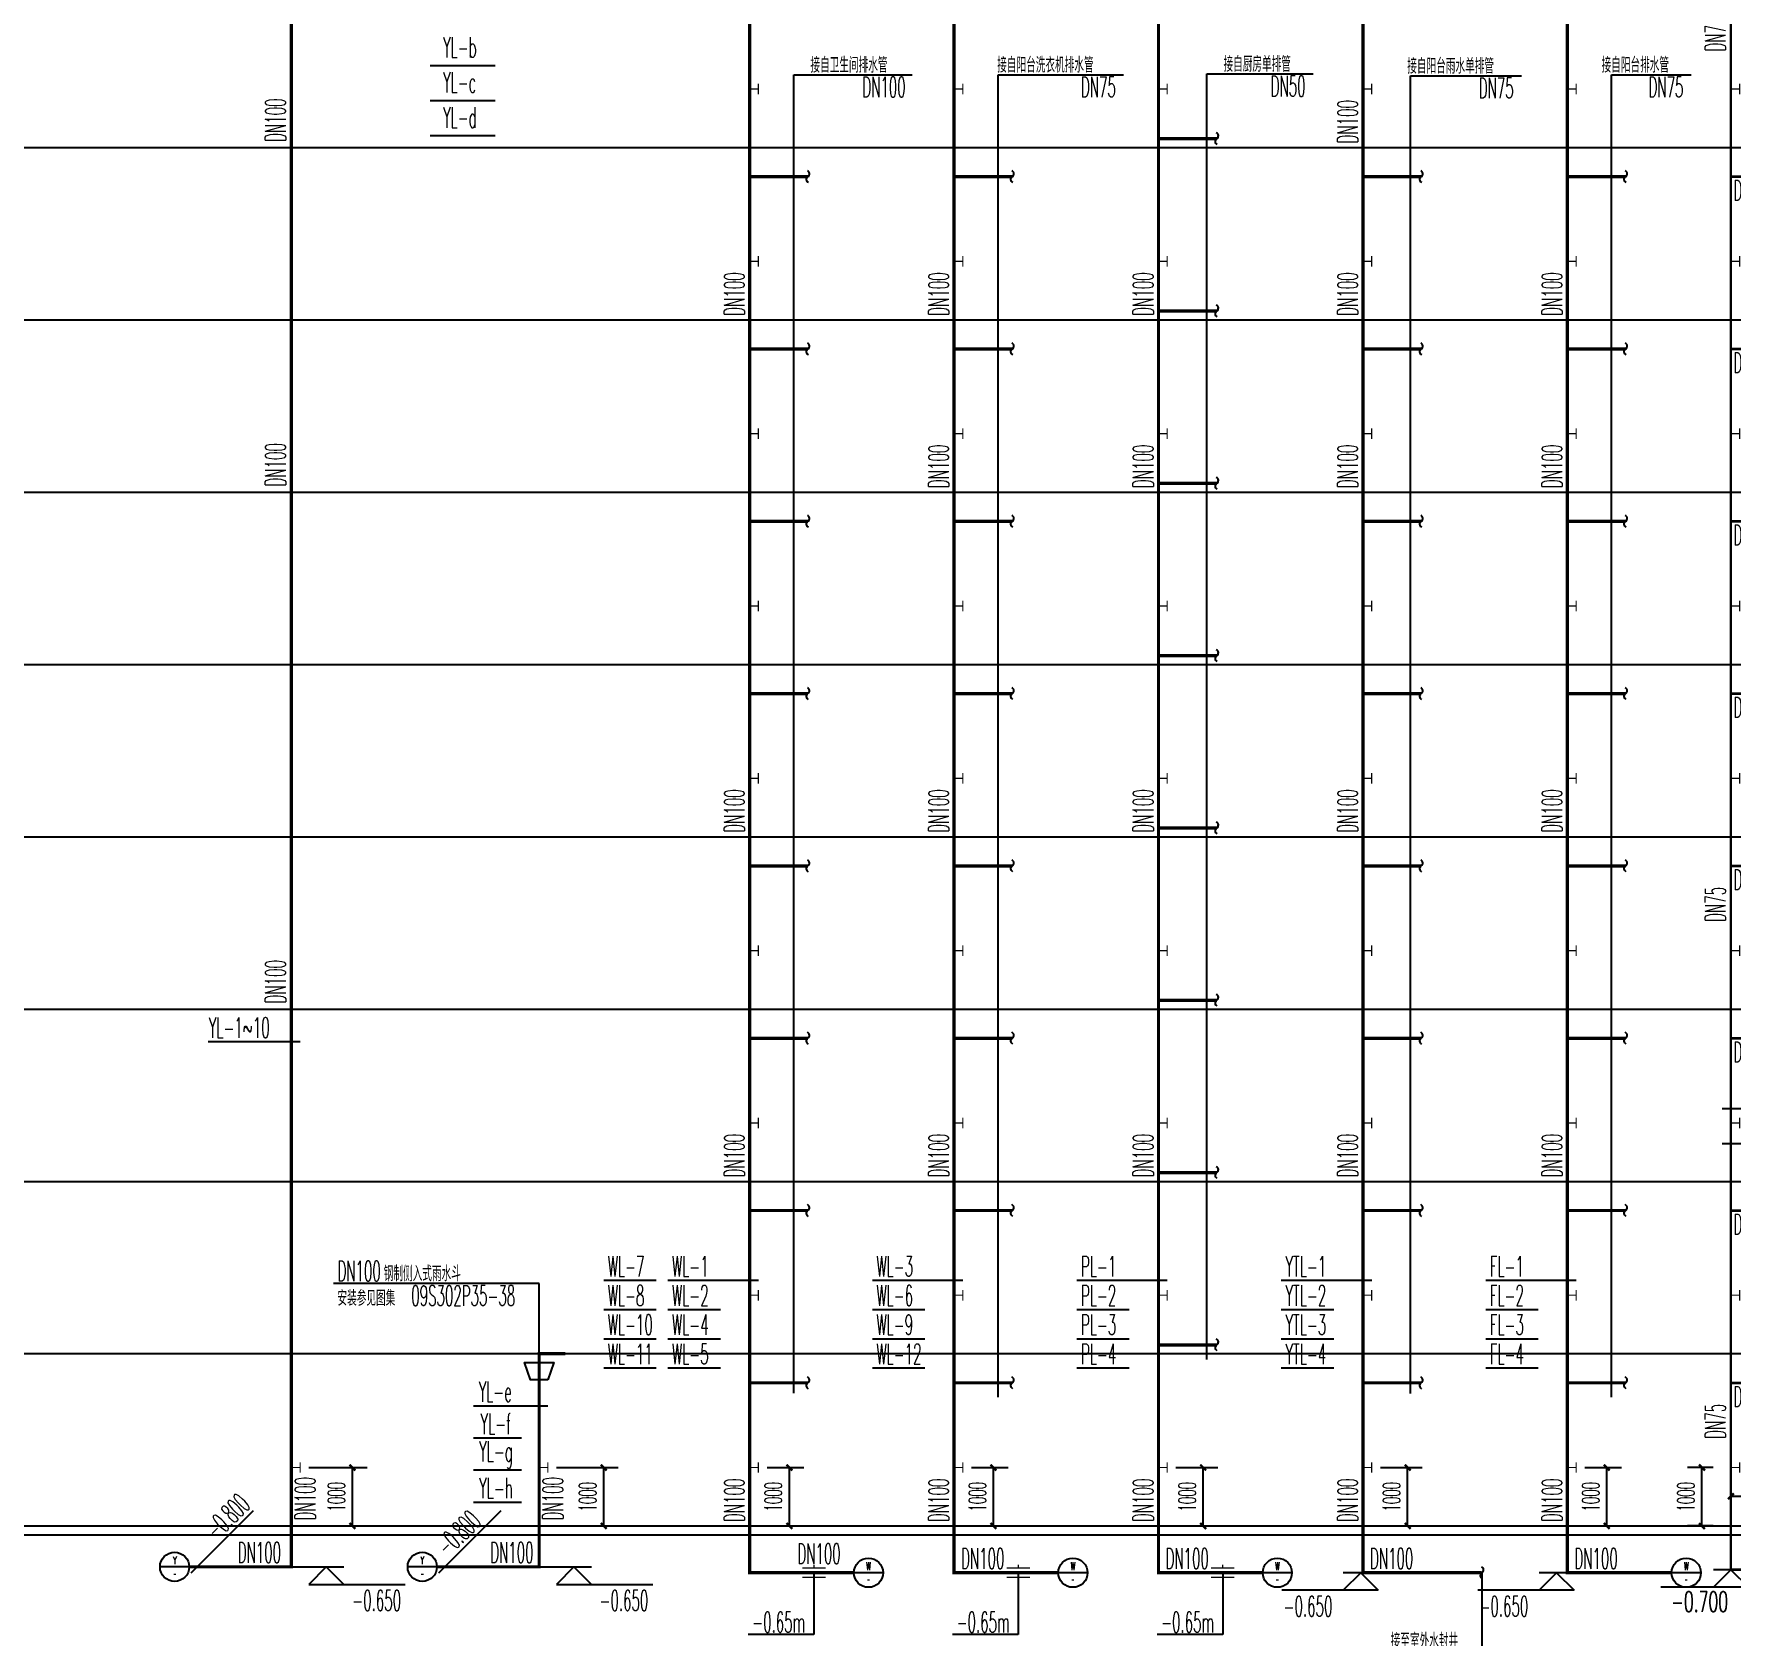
# Model space of a CAD drawing. Extents: x 27938 to 650306, y -92720 to 1524912.
# Drawn here: x 438216 to 467270, y 375252 to 402680 of the extents above; entities that cross this region are included whole.
import ezdxf
from ezdxf.enums import TextEntityAlignment as Align

# ---------------------------------------------------------------- set-up
doc = ezdxf.new("R2010")
doc.units = 0
doc.header["$LTSCALE"] = 1000
doc.header["$MEASUREMENT"] = 0
for name, color, linetype in [('-TEXT', 3, 'Continuous'), ('DIM_污水', 3, 'Continuous'), ('DIM_消防', 3, 'Continuous'), ('DIM_管井排水', 3, 'Continuous'), ('DIM_阳台', 132, 'Continuous'), ('DIM_雨水', 3, 'Continuous'), ('EQUIP_污水', 7, 'Continuous'), ('EQUIP_管井排水', 7, 'Continuous'), ('PIPE-废水', 31, 'F'), ('PIPE-污水', 2, 'W'), ('PIPE-管井排水', 210, 'GF'), ('PIPE-阳台', 132, 'YT'), ('PIPE-雨水', 4, 'Y'), ('PIPE-餐饮排水', 41, 'P'), ('TEXT_污水', 7, 'Continuous'), ('TWT', 7, 'Continuous'), ('TWT_DIM', 3, 'Continuous'), ('TWT_ELEV', 3, 'Continuous'), ('TWT_LEAD', 3, 'Continuous'), ('VALVE_污水', 7, 'Continuous'), ('VPIPE_DIM', 3, 'Continuous'), ('WELL_污水', 2, 'Continuous'), ('WELL_雨水', 4, 'Continuous'), ('ZC', 6, 'Continuous')]:
    doc.layers.add(name, color=color, linetype=linetype)
doc.styles.add('_TCH_DIM_T3', font='SIMPLEX.shx', dxfattribs={"width": 0.494118, "bigfont": 'GBCBIG.shx'})
doc.styles.add('_TWT_DIM_ELE', font='SIMPLEX.shx', dxfattribs={"width": 0.6, "height": 3, "bigfont": 'hztxt.shx'})
doc.styles.add('_TWT_SERIAL', font='simplex.shx', dxfattribs={"width": 0.6, "oblique": 10, "height": 3, "bigfont": 'aadri.shx'})
doc.styles.add('ASC', font='simplex.shx', dxfattribs={"width": 0.75, "bigfont": 'aadri.shx'})
doc.styles.add('DIM_FONT_T3', font='SIMPLEX', dxfattribs={"width": 0.705882, "bigfont": 'GBCBIG'})
doc.styles.add('HZ', font='txt', dxfattribs={"bigfont": 'hztxt'})
doc.styles.add('HZTXT2', font='simplex.shx', dxfattribs={"width": 0.8, "bigfont": 'aadri.shx'})
doc.styles.get("Standard").update_dxf_attribs({"font": 'gbenor.shx', "bigfont": 'gbcbig.shx'})
doc.linetypes.add('F', pattern='A,3,-0.2,["F",Standard,S=0.25,R=0,X=-0.1,Y=-0.115],-0.2', length=3.4)
doc.linetypes.add('GF', pattern='A,3,-0.2,["GF",Standard,S=0.25,R=0,X=-0.1,Y=-0.115],-0.35', length=3.55)
doc.linetypes.add('P', pattern='A,3,-0.2,["P",Standard,S=0.25,R=0,X=-0.1,Y=-0.115],-0.2', length=3.4)
doc.linetypes.add('W', pattern='A,3,-0.2,["W",Standard,S=0.25,R=0,X=-0.1,Y=-0.115],-0.2', length=3.4)
doc.linetypes.add('Y', pattern='A,3,-0.2,["Y",Standard,S=0.25,R=0,X=-0.1,Y=-0.115],-0.2', length=3.4)
doc.linetypes.add('YT', pattern='A,3,-0.2,["YT",Standard,S=0.25,R=0,X=-0.1,Y=-0.115],-0.35', length=3.55)
doc.dimstyles.new('_TWT_ARCH&&100', dxfattribs={"dimtxt": 297.5, "dimasz": 100, "dimexe": 250, "dimexo": 300, "dimgap": 126.25, "dimtad": 1, "dimdec": 0, "dimzin": 0, "dimdsep": 46, "dimtxsty": '_TCH_DIM_T3', "dimblk": 'ARCHTICK', "dimcen": 0.09, "dimclrt": 7, "dimazin": 2, "dimtfac": 1, "dimtdec": 0, "dimtix": 1, "dimtmove": 2, "dimatfit": 3, "dimfxl": 1, "dimtolj": 1, "dimtzin": 0, "dimarcsym": 0})

# ---------------------------------------------------------------- blocks, each defined once
blk = doc.blocks.new('$TWTSYS$00000187')
blk.add_circle((0, 0, 0), 0.5)
blk = doc.blocks.new('$TwtSys$00000132')
at = {"elevation": 0}
blk.add_lwpolyline([(7, -101, -0.575183), (0, 0, 0.604745), (-11, 101, 16.924828)], format="xyb", dxfattribs=at)
blk = doc.blocks.new('$VALVE$00000553')
at = {"const_width": 30}
for points in [[(0, 100), (-250, 100), (-250, 100)], [(0, 100), (0, 175)], [(0, 100), (250, 100), (250, 100)], [(-250, -100), (-250, -100), (0, -100)], [(250, -100), (250, -100), (0, -100)], [(0, -175), (0, -100)]]:
    blk.add_lwpolyline(points, dxfattribs=at)
blk = doc.blocks.new('_ArchTick')
at = {"color": 0, "linetype": 'ByBlock', "const_width": 0.4}
blk.add_lwpolyline([(-0.5, -0.5), (0.5, 0.5)], dxfattribs=at)
blk = doc.blocks.new('*D189')
at = {"layer": 'Defpoints', "color": 0}
for p in [(464467, 378137), (465143, 378137), (464467, 377137)]:
    blk.add_point(p, dxfattribs=at)
at = {"layer": 'TWT_DIM', "color": 0, "lineweight": -2}
for p, q in [((464767, 378137), (465393, 378137)), ((465143, 377137), (465143, 378137)), ((464767, 377137), (465393, 377137))]:
    blk.add_line(p, q, dxfattribs=at)
at = {"layer": 'TWT_DIM', "color": 0, "lineweight": -2, "xscale": 100, "yscale": 100, "zscale": 100}
for p, rotation in [((465143, 378137), 90), ((465143, 377137), 270)]:
    blk.add_blockref('_ArchTick', p, dxfattribs=dict(at, rotation=rotation))
at = {"layer": 'TWT_DIM', "color": 7, "insert": (464868, 377637), "char_height": 297.5, "attachment_point": 5, "rotation": 90, "style": '_TCH_DIM_T3'}
blk.add_mtext('\\A1;1000', dxfattribs=at)
blk = doc.blocks.new('*D190')
at = {"layer": 'Defpoints', "color": 0}
for p in [(460967, 378137), (461733, 378137), (460967, 377137)]:
    blk.add_point(p, dxfattribs=at)
at = {"layer": 'TWT_DIM', "color": 0, "lineweight": -2}
for p, q in [((461267, 378137), (461983, 378137)), ((461733, 377137), (461733, 378137)), ((461267, 377137), (461983, 377137))]:
    blk.add_line(p, q, dxfattribs=at)
at = {"layer": 'TWT_DIM', "color": 0, "lineweight": -2, "xscale": 100, "yscale": 100, "zscale": 100}
for p, rotation in [((461733, 378137), 90), ((461733, 377137), 270)]:
    blk.add_blockref('_ArchTick', p, dxfattribs=dict(at, rotation=rotation))
at = {"layer": 'TWT_DIM', "color": 7, "insert": (461458, 377637), "char_height": 297.5, "attachment_point": 5, "rotation": 90, "style": '_TCH_DIM_T3'}
blk.add_mtext('\\A1;1000', dxfattribs=at)
blk = doc.blocks.new('*D191')
at = {"layer": 'Defpoints', "color": 0}
for p in [(457467, 378137), (458233, 378137), (457467, 377137)]:
    blk.add_point(p, dxfattribs=at)
at = {"layer": 'TWT_DIM', "color": 0, "lineweight": -2}
for p, q in [((457767, 378137), (458483, 378137)), ((458233, 377137), (458233, 378137)), ((457767, 377137), (458483, 377137))]:
    blk.add_line(p, q, dxfattribs=at)
at = {"layer": 'TWT_DIM', "color": 0, "lineweight": -2, "xscale": 100, "yscale": 100, "zscale": 100}
for p, rotation in [((458233, 378137), 90), ((458233, 377137), 270)]:
    blk.add_blockref('_ArchTick', p, dxfattribs=dict(at, rotation=rotation))
at = {"layer": 'TWT_DIM', "color": 7, "insert": (457958, 377637), "char_height": 297.5, "attachment_point": 5, "rotation": 90, "style": '_TCH_DIM_T3'}
blk.add_mtext('\\A1;1000', dxfattribs=at)
blk = doc.blocks.new('*D192')
at = {"layer": 'Defpoints', "color": 0}
for p in [(453967, 378137), (454643, 378137), (453967, 377137)]:
    blk.add_point(p, dxfattribs=at)
at = {"layer": 'TWT_DIM', "color": 0, "lineweight": -2}
for p, q in [((454267, 378137), (454893, 378137)), ((454643, 377137), (454643, 378137)), ((454267, 377137), (454893, 377137))]:
    blk.add_line(p, q, dxfattribs=at)
at = {"layer": 'TWT_DIM', "color": 0, "lineweight": -2, "xscale": 100, "yscale": 100, "zscale": 100}
for p, rotation in [((454643, 378137), 90), ((454643, 377137), 270)]:
    blk.add_blockref('_ArchTick', p, dxfattribs=dict(at, rotation=rotation))
at = {"layer": 'TWT_DIM', "color": 7, "insert": (454368, 377637), "char_height": 297.5, "attachment_point": 5, "rotation": 90, "style": '_TCH_DIM_T3'}
blk.add_mtext('\\A1;1000', dxfattribs=at)
blk = doc.blocks.new('*D193')
at = {"layer": 'Defpoints', "color": 0}
for p in [(450467, 378137), (451148, 378137), (450467, 377137)]:
    blk.add_point(p, dxfattribs=at)
at = {"layer": 'TWT_DIM', "color": 0, "lineweight": -2}
for p, q in [((450767, 378137), (451398, 378137)), ((451148, 377137), (451148, 378137)), ((450767, 377137), (451398, 377137))]:
    blk.add_line(p, q, dxfattribs=at)
at = {"layer": 'TWT_DIM', "color": 0, "lineweight": -2, "xscale": 100, "yscale": 100, "zscale": 100}
for p, rotation in [((451148, 378137), 90), ((451148, 377137), 270)]:
    blk.add_blockref('_ArchTick', p, dxfattribs=dict(at, rotation=rotation))
at = {"layer": 'TWT_DIM', "color": 7, "insert": (450873, 377637), "char_height": 297.5, "attachment_point": 5, "rotation": 90, "style": '_TCH_DIM_T3'}
blk.add_mtext('\\A1;1000', dxfattribs=at)
blk = doc.blocks.new('*D194')
at = {"layer": 'Defpoints', "color": 0}
for p in [(446864, 378137), (447970, 378137), (446864, 377137)]:
    blk.add_point(p, dxfattribs=at)
at = {"layer": 'TWT_DIM', "color": 0, "lineweight": -2}
for p, q in [((447164, 378137), (448220, 378137)), ((447970, 377137), (447970, 378137)), ((447164, 377137), (448220, 377137))]:
    blk.add_line(p, q, dxfattribs=at)
at = {"layer": 'TWT_DIM', "color": 0, "lineweight": -2, "xscale": 100, "yscale": 100, "zscale": 100}
for p, rotation in [((447970, 378137), 90), ((447970, 377137), 270)]:
    blk.add_blockref('_ArchTick', p, dxfattribs=dict(at, rotation=rotation))
at = {"layer": 'TWT_DIM', "color": 7, "insert": (447695, 377637), "char_height": 297.5, "attachment_point": 5, "rotation": 90, "style": '_TCH_DIM_T3'}
blk.add_mtext('\\A1;1000', dxfattribs=at)
blk = doc.blocks.new('*D195')
at = {"layer": 'Defpoints', "color": 0}
for p in [(442624, 378137), (443668, 378137), (442624, 377137)]:
    blk.add_point(p, dxfattribs=at)
at = {"layer": 'TWT_DIM', "color": 0, "lineweight": -2}
for p, q in [((442924, 378137), (443918, 378137)), ((443668, 377137), (443668, 378137)), ((442924, 377137), (443918, 377137))]:
    blk.add_line(p, q, dxfattribs=at)
at = {"layer": 'TWT_DIM', "color": 0, "lineweight": -2, "xscale": 100, "yscale": 100, "zscale": 100}
for p, rotation in [((443668, 378137), 90), ((443668, 377137), 270)]:
    blk.add_blockref('_ArchTick', p, dxfattribs=dict(at, rotation=rotation))
at = {"layer": 'TWT_DIM', "color": 7, "insert": (443393, 377637), "char_height": 297.5, "attachment_point": 5, "rotation": 90, "style": '_TCH_DIM_T3'}
blk.add_mtext('\\A1;1000', dxfattribs=at)
blk = doc.blocks.new('$ATTACHMENT$00000073')
at = {"const_width": 20}
for points in [[(0, 0), (150, 0)], [(150, 90), (150, -90)]]:
    blk.add_lwpolyline(points, dxfattribs=at)
blk = doc.blocks.new('$ATTACHMENT$00000066')
blk.add_line((-212, 500), (188, 500))
at = {"const_width": 20}
blk.add_lwpolyline([(-134, 500, 1.067664), (116, 500)], format="xyb", dxfattribs=at)
at = {"const_width": 30}
blk.add_lwpolyline([(0, 367), (0, 0)], dxfattribs=at)
at = {"style": 'HZ', "width": 0.7, "flags": 1}
for tag in ['UNIT', 'WHAT', 'SPEC']:
    blk.add_attdef(tag, (0, 0), '', height=0.001, dxfattribs=at)
blk = doc.blocks.new('*D1320')
at = {"layer": 'Defpoints', "color": 0}
for p in [(-593.27952, 31050), (0, 31050), (0, 30450)]:
    blk.add_point(p, dxfattribs=at)
at = {"layer": 'TWT_DIM', "color": 0, "lineweight": -2}
for p, q in [((-593.27952, 31050), (-593.27952, 31150)), ((-300, 31050), (-843.27952, 31050)), ((-593.27952, 30450), (-593.27952, 31050)), ((-300, 30450), (-843.27952, 30450)), ((-593.27952, 30450), (-593.27952, 30350))]:
    blk.add_line(p, q, dxfattribs=at)
at = {"layer": 'TWT_DIM', "color": 0, "lineweight": -2, "xscale": 100, "yscale": 100, "zscale": 100}
for p, rotation in [((-593.27952, 31050), 270), ((-593.27952, 30450), 90)]:
    blk.add_blockref('_ArchTick', p, dxfattribs=dict(at, rotation=rotation))
at = {"layer": 'TWT_DIM', "color": 7, "insert": (-868.27952, 30750), "char_height": 297.5, "attachment_point": 5, "rotation": 90, "style": '_TCH_DIM_T3'}
blk.add_mtext('\\A1;600', dxfattribs=at)
blk = doc.blocks.new('$Attachment$00000070')
for p, q in [((28, 3), (-130, 161)), ((-129, 101), (32, 263)), ((-94, 39), (94, 228)), ((94, 39), (-94, 228)), ((129, 101), (-32, 263)), ((-28, 3), (130, 161))]:
    blk.add_line(p, q)
blk.add_circle((0, 133), 133)
blk = doc.blocks.new('$ATTACHMENT$00000120')
blk.add_blockref('$Attachment$00000070', (0, -133))
blk = doc.blocks.new('*D1321')
at = {"layer": 'Defpoints', "color": 0}
for p in [(1735, 509), (0, -750), (1735, -750)]:
    blk.add_point(p, dxfattribs=at)
at = {"layer": 'DIM_管井排水', "color": 0, "lineweight": -2}
for p, q in [((0, -450), (0, 759)), ((1735, -450), (1735, 759)), ((0, 509), (1735, 509))]:
    blk.add_line(p, q, dxfattribs=at)
at = {"layer": 'DIM_管井排水', "color": 0, "lineweight": -2, "xscale": 100, "yscale": 100, "zscale": 100, "rotation": 180}
blk.add_blockref('_ArchTick', (0, 509), dxfattribs=at)
at = {"layer": 'DIM_管井排水', "color": 0, "lineweight": -2, "xscale": 100, "yscale": 100, "zscale": 100}
blk.add_blockref('_ArchTick', (1735, 509), dxfattribs=at)
at = {"layer": 'DIM_管井排水', "color": 7, "insert": (868, 784), "char_height": 297.5, "attachment_point": 5, "style": '_TCH_DIM_T3'}
blk.add_mtext('\\A1;1600', dxfattribs=at)
blk = doc.blocks.new('*D1322')
at = {"layer": 'Defpoints', "color": 0}
for p in [(-495, 1000), (0, 1000), (0, 0)]:
    blk.add_point(p, dxfattribs=at)
at = {"layer": 'TWT_DIM', "color": 0, "lineweight": -2}
for p, q in [((-300, 1000), (-745, 1000)), ((-495, 0), (-495, 1000)), ((-300, 0), (-745, 0))]:
    blk.add_line(p, q, dxfattribs=at)
at = {"layer": 'TWT_DIM', "color": 0, "lineweight": -2, "xscale": 100, "yscale": 100, "zscale": 100}
for p, rotation in [((-495, 1000), 90), ((-495, 0), 270)]:
    blk.add_blockref('_ArchTick', p, dxfattribs=dict(at, rotation=rotation))
at = {"layer": 'TWT_DIM', "color": 7, "insert": (-770, 500), "char_height": 297.5, "attachment_point": 5, "rotation": 90, "style": '_TCH_DIM_T3'}
blk.add_mtext('\\A1;1000', dxfattribs=at)
blk = doc.blocks.new('$ATTACHMENT$00000055')
at = {"const_width": 30}
blk.add_lwpolyline([(0, 0), (0, 456, 0.75), (-100, 456), (-100, 202, -0.75), (-200, 202), (-200, 540)], format="xyb", dxfattribs=at)
blk = doc.blocks.new('A$C6BF12131')
at = {"layer": 'PIPE-管井排水'}
for points in [[(1485.5, -500), (1485.5, -477.5), (1494.8, -477.5)], [(1485.5, -500), (1501.4, -484.1), (1494.8, -477.5)], [(0, -750), (0, -772.5), (-22.5, -772.5)], [(0, -750), (-22.5, -750), (-22.5, -772.5)], [(0, -750), (-22.5, -750), (-22.5, -772.5)], [(0, -750), (0, -772.5), (-22.5, -772.5)]]:
    blk.add_hatch(color=256, dxfattribs=at).paths.add_polyline_path(points)
at = {"layer": 'DIM_管井排水'}
for p, q in [((-150, 7148), (1468.4, 7148)), ((-150, 6548), (1468.4, 6548))]:
    blk.add_line(p, q, dxfattribs=at)
at = {"layer": 'DIM_阳台'}
for p, q in [((2020.9, -750), (2020.9, -1834.8)), ((2020.9, -1834.8), (777.4, -1834.8))]:
    blk.add_line(p, q, dxfattribs=at)
at = {"layer": 'PIPE-管井排水', "const_width": 45}
for points in [[(0, 24600), (0, 31050)], [(0, 23100), (0, 24600)], [(0, 21650), (0, 23100)], [(0, 23100), (750, 23100)], [(0, 20150), (0, 21650)], [(0, 20150), (750, 20150)], [(0, 18700), (0, 20150)], [(0, 17200), (0, 18700)], [(0, 17200), (750, 17200)], [(0, 15750), (0, 17200)], [(0, 14250), (0, 15750)], [(0, 14250), (750, 14250)], [(0, 12800), (0, 14250)], [(0, 11300), (0, 12800)], [(0, 11300), (750, 11300)], [(0, 9850), (0, 11300)], [(0, 8350), (0, 9850)], [(0, 8350), (750, 8350)], [(0, 6900), (0, 8350)], [(0, 5400), (0, 6900)], [(0, 5400), (750, 5400)], [(0, 3950), (0, 5400)], [(0, 2450), (0, 3950)], [(0, 2450), (750, 2450)], [(0, 1000), (0, 2450)], [(0, -750), (0, 1000)], [(637.6, -500), (1485.5, -500)], [(0, -750), (1735.5, -750)], [(1735.5, -750), (2021.2, -750)]]:
    blk.add_lwpolyline(points, dxfattribs=at)
at = {"layer": 'PIPE-管井排水', "ltscale": 0.5, "const_width": 45}
blk.add_lwpolyline([(1485.5, -500), (1735.5, -750)], dxfattribs=at)
at = {"layer": 'TWT_ELEV'}
for p, q in [((1.5, -750), (-298.5, -1050)), ((1.5, -750), (-298.5, -750)), ((1.5, -750), (301.5, -1050)), ((301.5, -1050), (-1199.8, -1050))]:
    blk.add_line(p, q, dxfattribs=at)
at = {"layer": 'TWT_LEAD'}
for p, q in [((508.5, 112.8), (508.5, -2610.9)), ((508.5, -2610.9), (2281.8, -2610.9))]:
    blk.add_line(p, q, dxfattribs=at)
at = {"layer": 'EQUIP_污水'}
for name, p in [('$ATTACHMENT$00000120', (0, 31183.3)), ('$ATTACHMENT$00000073', (0, 24600)), ('$ATTACHMENT$00000073', (0, 21650)), ('$ATTACHMENT$00000073', (0, 18700)), ('$ATTACHMENT$00000073', (0, 15750)), ('$ATTACHMENT$00000073', (0, 12800)), ('$ATTACHMENT$00000073', (0, 9850)), ('$ATTACHMENT$00000073', (0, 6900)), ('$ATTACHMENT$00000073', (0, 3950)), ('$ATTACHMENT$00000073', (0, 1000)), ('$ATTACHMENT$00000066', (517.6, -379))]:
    blk.add_blockref(name, p, dxfattribs=at)
for name, p, xscale, yscale, zscale in [('$ATTACHMENT$00000066', (870, 23221), 0.8, 0.8, 0.8), ('$ATTACHMENT$00000066', (870, 20271), 0.8, 0.8, 0.8), ('$ATTACHMENT$00000066', (870, 17321), 0.8, 0.8, 0.8), ('$ATTACHMENT$00000066', (870, 14371), 0.8, 0.8, 0.8), ('$ATTACHMENT$00000066', (870, 11421), 0.8, 0.8, 0.8), ('$ATTACHMENT$00000066', (870, 8471), 0.8, 0.8, 0.8), ('$ATTACHMENT$00000066', (870, 5521), 0.8, 0.8, 0.8), ('$ATTACHMENT$00000066', (870, 2571), 0.8, 0.8, 0.8), ('$ATTACHMENT$00000055', (637.6, -500), 0.6, 0.6, 0.6)]:
    blk.add_blockref(name, p, dxfattribs=dict(at, xscale=xscale, yscale=yscale, zscale=zscale))
at = {"layer": 'EQUIP_污水', "xscale": 0.6, "yscale": -0.6, "zscale": 0.6, "rotation": 180}
for p in [(750, 23100), (750, 20150), (750, 17200), (750, 14250), (750, 11300), (750, 8350), (750, 5400), (750, 2450)]:
    blk.add_blockref('$ATTACHMENT$00000055', p, dxfattribs=at)
at = {"layer": 'EQUIP_管井排水', "rotation": 180}
blk.add_blockref('$TwtSys$00000132', (2021.2, -750), dxfattribs=at)
at = {"layer": '-TEXT', "color": 7, "style": 'ASC', "oblique": 9, "width": 0.58}
blk.add_text('DN50', height=300, dxfattribs=at).set_placement((605, 225.5), align=Align.MIDDLE)
at = {"style": 'HZ', "text_generation_flag": 4, "width": 0.7, "flags": 1}
for tag in ['UNIT', 'SPEC', 'WHAT']:
    blk.add_attdef(tag, (870, 2571), '', height=0.001, rotation=180, dxfattribs=at)
at = {"layer": 'DIM_管井排水', "color": 7, "style": '_TWT_SERIAL', "width": 0.48}
for p in [(-89.2, 25243.7), (-89.2, 10343.7), (-89.2, 1493.7)]:
    blk.add_text('DN75', height=350, rotation=90, dxfattribs=at).set_placement(p)
for s, p in [('DN50', (360.9, 23653.5)), ('DN50', (43.1, 22690.5)), ('DN50', (360.9, 20703.5)), ('DN50', (43.1, 19740.5)), ('DN50', (360.9, 17753.5)), ('DN50', (43.1, 16790.5)), ('DN50', (360.9, 14803.5)), ('DN50', (43.1, 13840.5)), ('DN50', (360.9, 11853.5)), ('DN50', (43.1, 10890.5)), ('DN50', (360.9, 8903.5)), ('DN50', (43.1, 7940.5)), ('GFL-1', (702.4, 7288)), ('GFL-2', (630.4, 6688)), ('DN50', (360.9, 5953.5)), ('DN50', (43.1, 4990.5)), ('DN50', (360.9, 3003.5)), ('DN50', (43.1, 2040.5))]:
    blk.add_text(s, height=350, dxfattribs=at).set_placement(p)
at = {"layer": 'DIM_阳台', "color": 7, "style": '_TCH_DIM_T3', "width": 0.494118}
blk.add_text('接至室外水封井', height=337.59, dxfattribs=at).set_placement((847.4, -1799.8))
at = {"layer": 'TEXT_污水', "color": 7, "style": 'HZTXT2', "oblique": 9, "width": 0.7}
for s, p in [('DN50', (851, -416.7)), ('DN75', (409.6, -1115.5))]:
    blk.add_text(s, height=300, dxfattribs=at).set_placement(p)
at = {"layer": 'TWT_ELEV', "color": 7, "style": '_TWT_DIM_ELE', "width": 0.56}
blk.add_text('-0.700', height=350, dxfattribs=at).set_placement((-1022.1, -1470))
at = {"layer": 'TWT_LEAD', "color": 7, "style": 'DIM_FONT_T3', "width": 0.705882}
blk.add_text('密闭型地漏，余层同', height=337.59, dxfattribs=at).set_placement((668.2, -2575.9))
at = {"layer": 'DIM_管井排水'}
dim = blk.add_aligned_dim(p1=(0, -750), p2=(1735.5, -750), distance=1258.8, text='1600', dimstyle='_TWT_ARCH&&100', dxfattribs=at)
dim.commit()
dim.dimension.update_dxf_attribs({"geometry": '*D1321', "text_midpoint": (867.7, 783.8)})
at = {"layer": 'TWT_DIM'}
for p1, p2, distance, picture, middle in [((0, 30450), (0, 31050), 593.3, '*D1320', (-868.3, 30750)), ((0, 0), (0, 1000), 495.2, '*D1322', (-770.2, 500))]:
    dim = blk.add_aligned_dim(p1=p1, p2=p2, distance=distance, dimstyle='_TWT_ARCH&&100', dxfattribs=at)
    dim.commit()
    dim.dimension.update_dxf_attribs({"geometry": picture, "text_midpoint": middle})

msp = doc.modelspace()

# ---------------------------------------------------------------- hatches: boundary and pattern name
at = {"layer": 'PIPE-废水'}
for points in [[(464467, 376336.7), (464467, 376309.2), (464439.5, 376309.2)], [(464467, 376336.7), (464439.5, 376336.7), (464439.5, 376309.2)]]:
    msp.add_hatch(color=256, dxfattribs=at).paths.add_polyline_path(points)
at = {"layer": 'PIPE-污水'}
for points in [[(450467, 376336.7), (450439.5, 376336.7), (450439.5, 376309.2)], [(450467, 376336.7), (450467, 376309.2), (450439.5, 376309.2)], [(453967, 376336.7), (453967, 376309.2), (453939.5, 376309.2)], [(453967, 376336.7), (453939.5, 376336.7), (453939.5, 376309.2)]]:
    msp.add_hatch(color=256, dxfattribs=at).paths.add_polyline_path(points)
at = {"layer": 'PIPE-阳台'}
for points in [[(460967, 376336.7), (460939.5, 376336.7), (460939.5, 376309.2)], [(460967, 376336.7), (460967, 376309.2), (460939.5, 376309.2)]]:
    msp.add_hatch(color=256, dxfattribs=at).paths.add_polyline_path(points)
at = {"layer": 'PIPE-雨水'}
for points in [[(446864, 380086.7), (446864, 380114.2), (446836.5, 380114.2)], [(446864, 380086.7), (446836.5, 380086.7), (446836.5, 380114.2)], [(446864, 380086.7), (446864, 380114.2), (446836.5, 380114.2)], [(446864, 380086.7), (446836.5, 380086.7), (446836.5, 380114.2)], [(442623.8, 376436.7), (442623.8, 376409.2), (442651.3, 376409.2)], [(442623.8, 376436.7), (442651.3, 376436.7), (442651.3, 376409.2)], [(442623.8, 376436.7), (442651.3, 376436.7), (442651.3, 376409.2)], [(442623.8, 376436.7), (442623.8, 376409.2), (442651.3, 376409.2)], [(446864, 376436.7), (446864, 376409.2), (446891.5, 376409.2)], [(446864, 376436.7), (446891.5, 376436.7), (446891.5, 376409.2)], [(446864, 376436.7), (446891.5, 376436.7), (446891.5, 376409.2)], [(446864, 376436.7), (446864, 376409.2), (446891.5, 376409.2)]]:
    msp.add_hatch(color=256, dxfattribs=at).paths.add_polyline_path(points)
at = {"layer": 'PIPE-餐饮排水'}
for points in [[(457467, 376336.7), (457439.5, 376336.7), (457439.5, 376309.2)], [(457467, 376336.7), (457467, 376309.2), (457439.5, 376309.2)]]:
    msp.add_hatch(color=256, dxfattribs=at).paths.add_polyline_path(points)

# ---------------------------------------------------------------- linework, layer by layer
at = {"layer": 'DIM_污水'}
for p, q in [((448867, 381337.1), (447969.5, 381337.1)), ((450617, 381337.1), (449069.5, 381337.1)), ((454117, 381337.1), (452569.5, 381337.1)), ((457617, 381337.1), (456069.5, 381337.1)), ((461117, 381337.1), (459569.5, 381337.1)), ((464617, 381337.1), (463069.5, 381337.1)), ((448867, 380837.1), (447969.5, 380837.1)), ((449967, 380837.1), (449069.5, 380837.1)), ((453467, 380837.1), (452569.5, 380837.1)), ((456967, 380837.1), (456069.5, 380837.1)), ((460467, 380837.1), (459569.5, 380837.1)), ((463967, 380837.1), (463069.5, 380837.1)), ((448867, 380337.1), (447969.5, 380337.1)), ((449967, 380337.1), (449069.5, 380337.1)), ((453467, 380337.1), (452569.5, 380337.1)), ((456967, 380337.1), (456069.5, 380337.1)), ((460467, 380337.1), (459569.5, 380337.1)), ((463967, 380337.1), (463069.5, 380337.1)), ((448867, 379837.1), (447969.5, 379837.1)), ((449967, 379837.1), (449069.5, 379837.1)), ((453467, 379837.1), (452569.5, 379837.1)), ((456967, 379837.1), (456069.5, 379837.1)), ((460467, 379837.1), (459569.5, 379837.1)), ((463967, 379837.1), (463069.5, 379837.1)), ((452752.2, 376336.7), (452252.2, 376336.7)), ((456252.2, 376336.7), (455752.2, 376336.7)), ((459752.2, 376336.7), (459252.2, 376336.7)), ((466752.2, 376336.7), (466252.2, 376336.7))]:
    msp.add_line(p, q, dxfattribs=at)
for centre in [(452502.2, 376336.7), (456002.2, 376336.7), (459502.2, 376336.7), (466502.2, 376336.7)]:
    msp.add_circle(centre, 250, dxfattribs=at)
at = {"layer": 'DIM_消防'}
for p, q in [((441969.1, 377396.6), (440903.1, 376330.6)), ((446209.3, 377396.6), (445143.3, 376330.6))]:
    msp.add_line(p, q, dxfattribs=at)
at = {"layer": 'DIM_阳台'}
for p, q in [((451567.7, 376336.7), (451567.7, 375280.2)), ((455067.7, 376336.7), (455067.7, 375280.2)), ((458567.7, 376336.7), (458567.7, 375280.2)), ((463002.2, 376336.7), (463002.2, 375001.9)), ((451567.7, 375280.2), (450442.2, 375280.2)), ((455067.7, 375280.2), (453942.2, 375280.2)), ((458567.7, 375280.2), (457442.2, 375280.2))]:
    msp.add_line(p, q, dxfattribs=at)
at = {"layer": 'DIM_雨水'}
for p, q in [((446114.2, 402134.7), (444998, 402134.7)), ((451224.1, 379411.1), (451224.1, 401981)), ((451224.1, 401981), (453252.9, 401981)), ((458294.9, 379989.1), (458294.9, 401996.1)), ((458294.9, 401996.1), (460115.2, 401996.1)), ((461782, 379404), (461782, 401963.6)), ((461782, 401963.6), (463680.8, 401963.6)), ((465223.2, 379343.6), (465223.2, 401982)), ((465223.2, 401982), (466586.9, 401982)), ((446114.2, 401534.7), (444998, 401534.7)), ((446114.2, 400934.7), (444998, 400934.7)), ((442773.8, 385424.2), (441197.1, 385424.2)), ((446864, 381290.4), (443342.1, 381290.4)), ((446864, 380086.7), (446864, 381290.4)), ((447014, 379190.1), (445741.7, 379190.1)), ((446564, 378640.1), (445741.7, 378640.1)), ((446564, 378090.1), (445741.7, 378090.1)), ((446564, 377540.1), (445741.7, 377540.1)), ((440873.8, 376436.7), (440373.8, 376436.7)), ((445114, 376436.7), (444614, 376436.7))]:
    msp.add_line(p, q, dxfattribs=at)
for centre in [(440623.8, 376436.7), (444864, 376436.7)]:
    msp.add_circle(centre, 250, dxfattribs=at)
at = {"layer": 'PIPE-废水', "const_width": 55}
for points in [[(464467, 401736.7), (464467, 406086.7)], [(464467, 400236.7), (464467, 401736.7)], [(464467, 400236.7), (465467, 400236.7)], [(464467, 398786.7), (464467, 400236.7)], [(464467, 397286.7), (464467, 398786.7)], [(464467, 397286.7), (465467, 397286.7)], [(464467, 395836.7), (464467, 397286.7)], [(464467, 394336.7), (464467, 395836.7)], [(464467, 394336.7), (465467, 394336.7)], [(464467, 392886.7), (464467, 394336.7)], [(464467, 391386.7), (464467, 392886.7)], [(464467, 391386.7), (465467, 391386.7)], [(464467, 389936.7), (464467, 391386.7)], [(464467, 388436.7), (464467, 389936.7)], [(464467, 388436.7), (465467, 388436.7)], [(464467, 386986.7), (464467, 388436.7)], [(464467, 385486.7), (464467, 386986.7)], [(464467, 385486.7), (465467, 385486.7)], [(464467, 384036.7), (464467, 385486.7)], [(464467, 382536.7), (464467, 384036.7)], [(464467, 382536.7), (465467, 382536.7)], [(464467, 381086.7), (464467, 382536.7)], [(464467, 379586.7), (464467, 381086.7)], [(464467, 379586.7), (465467, 379586.7)], [(464467, 378136.7), (464467, 379586.7)], [(464467, 376336.7), (464467, 378136.7)], [(464467, 376336.7), (466252.2, 376336.7)]]:
    msp.add_lwpolyline(points, dxfattribs=at)
at = {"layer": 'PIPE-污水', "const_width": 55}
for points in [[(450467, 401736.7), (450467, 406086.7)], [(453967, 401736.7), (453967, 406086.7)], [(450467, 400236.7), (450467, 401736.7)], [(453967, 400236.7), (453967, 401736.7)], [(450467, 400236.7), (451467, 400236.7)], [(450467, 398786.7), (450467, 400236.7)], [(453967, 400236.7), (454967, 400236.7)], [(453967, 398786.7), (453967, 400236.7)], [(450467, 397286.7), (450467, 398786.7)], [(453967, 397286.7), (453967, 398786.7)], [(450467, 397286.7), (451467, 397286.7)], [(450467, 395836.7), (450467, 397286.7)], [(453967, 397286.7), (454967, 397286.7)], [(453967, 395836.7), (453967, 397286.7)], [(450467, 394336.7), (450467, 395836.7)], [(453967, 394336.7), (453967, 395836.7)], [(450467, 392886.7), (450467, 394336.7)], [(450467, 394336.7), (451467, 394336.7)], [(453967, 394336.7), (454967, 394336.7)], [(453967, 392886.7), (453967, 394336.7)], [(450467, 391386.7), (450467, 392886.7)], [(453967, 391386.7), (453967, 392886.7)], [(450467, 389936.7), (450467, 391386.7)], [(450467, 391386.7), (451467, 391386.7)], [(453967, 391386.7), (454967, 391386.7)], [(453967, 389936.7), (453967, 391386.7)], [(450467, 388436.7), (450467, 389936.7)], [(453967, 388436.7), (453967, 389936.7)], [(450467, 386986.7), (450467, 388436.7)], [(450467, 388436.7), (451467, 388436.7)], [(453967, 388436.7), (454967, 388436.7)], [(453967, 386986.7), (453967, 388436.7)], [(450467, 385486.7), (450467, 386986.7)], [(453967, 385486.7), (453967, 386986.7)], [(450467, 384036.7), (450467, 385486.7)], [(450467, 385486.7), (451467, 385486.7)], [(453967, 385486.7), (454967, 385486.7)], [(453967, 384036.7), (453967, 385486.7)], [(450467, 382536.7), (450467, 384036.7)], [(453967, 382536.7), (453967, 384036.7)], [(450467, 381086.7), (450467, 382536.7)], [(450467, 382536.7), (451467, 382536.7)], [(453967, 382536.7), (454967, 382536.7)], [(453967, 381086.7), (453967, 382536.7)], [(450467, 379586.7), (450467, 381086.7)], [(453967, 379586.7), (453967, 381086.7)], [(450467, 378136.7), (450467, 379586.7)], [(450467, 379586.7), (451467, 379586.7)], [(453967, 379586.7), (454967, 379586.7)], [(453967, 378136.7), (453967, 379586.7)], [(450467, 376336.7), (450467, 378136.7)], [(453967, 376336.7), (453967, 378136.7)], [(450467, 376336.7), (452252.2, 376336.7)], [(453967, 376336.7), (455752.2, 376336.7)]]:
    msp.add_lwpolyline(points, dxfattribs=at)
at = {"layer": 'PIPE-阳台', "const_width": 55}
for points in [[(460967, 401736.7), (460967, 406087.5)], [(460967, 400236.7), (460967, 401736.7)], [(460967, 400236.7), (461967, 400236.7)], [(460967, 398786.7), (460967, 400236.7)], [(460967, 397286.7), (460967, 398786.7)], [(460967, 397286.7), (461967, 397286.7)], [(460967, 395836.7), (460967, 397286.7)], [(460967, 394336.7), (460967, 395836.7)], [(460967, 394336.7), (461967, 394336.7)], [(460967, 392886.7), (460967, 394336.7)], [(460967, 391386.7), (460967, 392886.7)], [(460967, 391386.7), (461967, 391386.7)], [(460967, 389936.7), (460967, 391386.7)], [(460967, 388436.7), (460967, 389936.7)], [(460967, 388436.7), (461967, 388436.7)], [(460967, 386986.7), (460967, 388436.7)], [(460967, 385486.7), (460967, 386986.7)], [(460967, 385486.7), (461967, 385486.7)], [(460967, 384036.7), (460967, 385486.7)], [(460967, 382536.7), (460967, 384036.7)], [(460967, 382536.7), (461967, 382536.7)], [(460967, 381086.7), (460967, 382536.7)], [(460967, 379586.7), (460967, 381086.7)], [(460967, 379586.7), (461967, 379586.7)], [(460967, 378136.7), (460967, 379586.7)], [(460967, 376336.7), (460967, 378136.7)], [(460967, 376336.7), (463002.2, 376336.7)]]:
    msp.add_lwpolyline(points, dxfattribs=at)
at = {"layer": 'PIPE-雨水', "const_width": 55}
for points in [[(442623.8, 378136.7), (442623.8, 403686.7)], [(446864, 380086.7), (447314, 380086.7)], [(446864, 378136.7), (446864, 380086.7)], [(442623.8, 376436.7), (442623.8, 378136.7)], [(446864, 376436.7), (446864, 378136.7)], [(440873.8, 376436.7), (442623.8, 376436.7)], [(445114, 376436.7), (446864, 376436.7)]]:
    msp.add_lwpolyline(points, dxfattribs=at)
at = {"layer": 'PIPE-餐饮排水', "const_width": 55}
for points in [[(457467, 401736.7), (457467, 406086.7)], [(457467, 400886.7), (457467, 401736.7)], [(457467, 400886.7), (458467, 400886.7)], [(457467, 398786.7), (457467, 400886.7)], [(457467, 397936.7), (457467, 398786.7)], [(457467, 397936.7), (458467, 397936.7)], [(457467, 395836.7), (457467, 397936.7)], [(457467, 394986.7), (457467, 395836.7)], [(457467, 394986.7), (458467, 394986.7)], [(457467, 392886.7), (457467, 394986.7)], [(457467, 392036.7), (457467, 392886.7)], [(457467, 392036.7), (458467, 392036.7)], [(457467, 389936.7), (457467, 392036.7)], [(457467, 389086.7), (457467, 389936.7)], [(457467, 389086.7), (458467, 389086.7)], [(457467, 386986.7), (457467, 389086.7)], [(457467, 386136.7), (457467, 386986.7)], [(457467, 386136.7), (458467, 386136.7)], [(457467, 384036.7), (457467, 386136.7)], [(457467, 383186.7), (457467, 384036.7)], [(457467, 383186.7), (458467, 383186.7)], [(457467, 381086.7), (457467, 383186.7)], [(457467, 380236.7), (457467, 381086.7)], [(457467, 380236.7), (458467, 380236.7)], [(457467, 378136.7), (457467, 380236.7)], [(457467, 376336.7), (457467, 378136.7)], [(457467, 376336.7), (459252.2, 376336.7)]]:
    msp.add_lwpolyline(points, dxfattribs=at)
at = {"layer": 'TWT'}
for p, q in [((409347.5, 400736.7), (480947.5, 400736.7)), ((409347.5, 397786.7), (480947.5, 397786.7)), ((409347.5, 394836.7), (480947.5, 394836.7)), ((409347.5, 391886.7), (480947.5, 391886.7)), ((409347.5, 388936.7), (480947.5, 388936.7)), ((409347.5, 385986.7), (480947.5, 385986.7)), ((409347.5, 383036.7), (480947.5, 383036.7)), ((409347.5, 380086.7), (480947.5, 380086.7)), ((409347.5, 377136.7), (480947.5, 377136.7)), ((409347.5, 376986.7), (480947.5, 376986.7))]:
    msp.add_line(p, q, dxfattribs=at)
at = {"layer": 'TWT_ELEV'}
for p, q in [((442623.8, 376436.7), (443519, 376436.7)), ((443219, 376436.7), (442919, 376136.7)), ((443219, 376436.7), (443519, 376136.7)), ((446864, 376436.7), (447759.2, 376436.7)), ((447459.2, 376436.7), (447159.2, 376136.7)), ((447459.2, 376436.7), (447759.2, 376136.7)), ((460929, 376336.7), (460629, 376036.7)), ((461524.3, 376336.7), (460629, 376336.7)), ((460929, 376336.7), (461229, 376036.7)), ((464282.1, 376336.7), (463982.1, 376036.7)), ((464877.3, 376336.7), (463982.1, 376336.7)), ((464282.1, 376336.7), (464582.1, 376036.7)), ((442919, 376136.7), (444568.4, 376136.7)), ((447159.2, 376136.7), (448808.6, 376136.7)), ((461229, 376036.7), (459579.7, 376036.7)), ((464582.1, 376036.7), (462932.7, 376036.7))]:
    msp.add_line(p, q, dxfattribs=at)
at = {"layer": 'TWT_LEAD'}
for p, q in [((454723.2, 379343.6), (454723.2, 401982)), ((454723.2, 401982), (456870.8, 401982))]:
    msp.add_line(p, q, dxfattribs=at)
at = {"layer": 'VPIPE_DIM', "lineweight": -3, "elevation": 0}
msp.add_lwpolyline([(447014, 379636.7), (446714, 379636.7), (446614, 379936.7), (447114, 379936.7)], close=True, dxfattribs=at)

# ---------------------------------------------------------------- block references
at = {"layer": 'EQUIP_污水'}
for name, p in [('$ATTACHMENT$00000073', (450467, 401736.7)), ('$ATTACHMENT$00000073', (453967, 401736.7)), ('$ATTACHMENT$00000073', (457467, 401736.7)), ('$ATTACHMENT$00000073', (460967, 401736.7)), ('$ATTACHMENT$00000073', (464467, 401736.7)), ('$TwtSys$00000132', (458467, 400886.7)), ('$TwtSys$00000132', (451467, 400236.7)), ('$TwtSys$00000132', (454967, 400236.7)), ('$TwtSys$00000132', (461967, 400236.7)), ('$TwtSys$00000132', (465467, 400236.7)), ('$ATTACHMENT$00000073', (450467, 398786.7)), ('$ATTACHMENT$00000073', (453967, 398786.7)), ('$ATTACHMENT$00000073', (457467, 398786.7)), ('$ATTACHMENT$00000073', (460967, 398786.7)), ('$ATTACHMENT$00000073', (464467, 398786.7)), ('$TwtSys$00000132', (458467, 397936.7)), ('$TwtSys$00000132', (451467, 397286.7)), ('$TwtSys$00000132', (454967, 397286.7)), ('$TwtSys$00000132', (461967, 397286.7)), ('$TwtSys$00000132', (465467, 397286.7)), ('$ATTACHMENT$00000073', (450467, 395836.7)), ('$ATTACHMENT$00000073', (453967, 395836.7)), ('$ATTACHMENT$00000073', (457467, 395836.7)), ('$ATTACHMENT$00000073', (460967, 395836.7)), ('$ATTACHMENT$00000073', (464467, 395836.7)), ('$TwtSys$00000132', (458467, 394986.7)), ('$TwtSys$00000132', (451467, 394336.7)), ('$TwtSys$00000132', (454967, 394336.7)), ('$TwtSys$00000132', (461967, 394336.7)), ('$TwtSys$00000132', (465467, 394336.7)), ('$ATTACHMENT$00000073', (450467, 392886.7)), ('$ATTACHMENT$00000073', (453967, 392886.7)), ('$ATTACHMENT$00000073', (457467, 392886.7)), ('$ATTACHMENT$00000073', (460967, 392886.7)), ('$ATTACHMENT$00000073', (464467, 392886.7)), ('$TwtSys$00000132', (458467, 392036.7)), ('$TwtSys$00000132', (451467, 391386.7)), ('$TwtSys$00000132', (454967, 391386.7)), ('$TwtSys$00000132', (461967, 391386.7)), ('$TwtSys$00000132', (465467, 391386.7)), ('$ATTACHMENT$00000073', (450467, 389936.7)), ('$ATTACHMENT$00000073', (453967, 389936.7)), ('$ATTACHMENT$00000073', (457467, 389936.7)), ('$ATTACHMENT$00000073', (460967, 389936.7)), ('$ATTACHMENT$00000073', (464467, 389936.7)), ('$TwtSys$00000132', (458467, 389086.7)), ('$TwtSys$00000132', (451467, 388436.7)), ('$TwtSys$00000132', (454967, 388436.7)), ('$TwtSys$00000132', (461967, 388436.7)), ('$TwtSys$00000132', (465467, 388436.7)), ('$ATTACHMENT$00000073', (450467, 386986.7)), ('$ATTACHMENT$00000073', (453967, 386986.7)), ('$ATTACHMENT$00000073', (457467, 386986.7)), ('$ATTACHMENT$00000073', (460967, 386986.7)), ('$ATTACHMENT$00000073', (464467, 386986.7)), ('$TwtSys$00000132', (458467, 386136.7)), ('$TwtSys$00000132', (451467, 385486.7)), ('$TwtSys$00000132', (454967, 385486.7)), ('$TwtSys$00000132', (461967, 385486.7)), ('$TwtSys$00000132', (465467, 385486.7)), ('$ATTACHMENT$00000073', (450467, 384036.7)), ('$ATTACHMENT$00000073', (453967, 384036.7)), ('$ATTACHMENT$00000073', (457467, 384036.7)), ('$ATTACHMENT$00000073', (460967, 384036.7)), ('$ATTACHMENT$00000073', (464467, 384036.7)), ('$TwtSys$00000132', (458467, 383186.7)), ('$TwtSys$00000132', (451467, 382536.7)), ('$TwtSys$00000132', (454967, 382536.7)), ('$TwtSys$00000132', (461967, 382536.7)), ('$TwtSys$00000132', (465467, 382536.7)), ('$ATTACHMENT$00000073', (450467, 381086.7)), ('$ATTACHMENT$00000073', (453967, 381086.7)), ('$ATTACHMENT$00000073', (457467, 381086.7)), ('$ATTACHMENT$00000073', (460967, 381086.7)), ('$ATTACHMENT$00000073', (464467, 381086.7)), ('$TwtSys$00000132', (458467, 380236.7)), ('$TwtSys$00000132', (451467, 379586.7)), ('$TwtSys$00000132', (454967, 379586.7)), ('$TwtSys$00000132', (461967, 379586.7)), ('$TwtSys$00000132', (465467, 379586.7)), ('$ATTACHMENT$00000073', (442623.8, 378136.7)), ('$ATTACHMENT$00000073', (446864, 378136.7)), ('$ATTACHMENT$00000073', (450467, 378136.7)), ('$ATTACHMENT$00000073', (453967, 378136.7)), ('$ATTACHMENT$00000073', (457467, 378136.7)), ('$ATTACHMENT$00000073', (460967, 378136.7)), ('$ATTACHMENT$00000073', (464467, 378136.7))]:
    msp.add_blockref(name, p, dxfattribs=at)
at = {"layer": 'EQUIP_污水', "rotation": 180.0000000001}
msp.add_blockref('$TwtSys$00000132', (463002.2, 376336.7), dxfattribs=at)
at = {"layer": 'VALVE_污水', "xscale": 0.8, "yscale": -0.8, "zscale": 0.8}
for p, rotation in [((451567.7, 376336.7), 180), ((455067.7, 376336.7), 180), ((458567.7, 376336.7), 180.0000000001393)]:
    msp.add_blockref('$VALVE$00000553', p, dxfattribs=dict(at, rotation=rotation))
at = {"layer": 'WELL_污水', "xscale": 500, "yscale": 500, "zscale": 500}
for p in [(452502.2, 376336.7), (456002.2, 376336.7), (459502.2, 376336.7), (466502.2, 376336.7)]:
    msp.add_blockref('$TWTSYS$00000187', p, dxfattribs=at)
at = {"layer": 'WELL_雨水', "xscale": 500, "yscale": 500, "zscale": 500}
for p in [(440623.8, 376436.7), (444864, 376436.7)]:
    msp.add_blockref('$TWTSYS$00000187', p, dxfattribs=at)
at = {"layer": 'ZC'}
msp.add_blockref('A$C6BF12131', (467266, 377136.7), dxfattribs=at)

# ---------------------------------------------------------------- texts
at = {"layer": 'DIM_污水', "color": 7, "style": '_TWT_SERIAL', "width": 0.48}
for p in [(460880, 400806), (450380, 397856), (453880, 397856), (457380, 397856), (460880, 397856), (464380, 397856), (453880, 394906), (457380, 394906), (460880, 394906), (464380, 394906), (450380, 389006), (453880, 389006), (457380, 389006), (460880, 389006), (464380, 389006), (450380, 383106), (453880, 383106), (457380, 383106), (460880, 383106), (464380, 383106), (450380, 377206), (453880, 377206), (457380, 377206), (460880, 377206), (464380, 377206)]:
    msp.add_text('DN100', height=350, rotation=90, dxfattribs=at).set_placement(p)
for s, p in [('WL-7', (448039.5, 381407.1)), ('WL-1', (449139.5, 381407.1)), ('WL-3', (452639.5, 381407.1)), ('PL-1', (456139.5, 381407.1)), ('YTL-1', (459639.5, 381407.1)), ('FL-1', (463139.5, 381407.1)), ('WL-8', (448039.5, 380907.1)), ('WL-2', (449139.5, 380907.1)), ('WL-6', (452639.5, 380907.1)), ('PL-2', (456139.5, 380907.1)), ('YTL-2', (459639.5, 380907.1)), ('FL-2', (463139.5, 380907.1)), ('WL-10', (448039.5, 380407.1)), ('WL-4', (449139.5, 380407.1)), ('WL-9', (452639.5, 380407.1)), ('PL-3', (456139.5, 380407.1)), ('YTL-3', (459639.5, 380407.1)), ('FL-3', (463139.5, 380407.1)), ('WL-11', (448039.5, 379907.1)), ('WL-5', (449139.5, 379907.1)), ('WL-12', (452639.5, 379907.1)), ('PL-4', (456139.5, 379907.1)), ('YTL-4', (459639.5, 379907.1)), ('FL-4', (463139.5, 379907.1)), ('DN100', (451285, 376487.2)), ('DN100', (454088, 376404.9)), ('DN100', (457588, 376404.9)), ('DN100', (461088, 376404.9)), ('DN100', (464588, 376404.9))]:
    msp.add_text(s, height=350, dxfattribs=at).set_placement(p)
at = {"layer": 'DIM_污水', "color": 7, "style": '_TWT_SERIAL'}
for s, height, width, p, p2 in [('W', 132, 0.6, (452464.5, 376382.8), (452539.9, 376382.8)), ('W', 132, 0.6, (455964.5, 376382.8), (456039.9, 376382.8)), ('W', 132, 0.6, (459464.5, 376382.8), (459539.9, 376382.8)), ('W', 132, 0.6, (466464.5, 376382.8), (466539.9, 376382.8)), ('-', 134.2, 0.466667, (452475.4, 376156.8), (452529.1, 376156.8)), ('-', 134.2, 0.466667, (455975.4, 376156.8), (456029.1, 376156.8)), ('-', 134.2, 0.466667, (459475.4, 376156.8), (459529.1, 376156.8)), ('-', 134.2, 0.466667, (466475.4, 376156.8), (466529.1, 376156.8))]:
    msp.add_text(s, height=height, dxfattribs=dict(at, width=width)).set_placement(p, p2, align=Align.FIT)
at = {"layer": 'DIM_消防', "color": 7, "style": '_TWT_SERIAL', "width": 0.48}
for p in [(441354.4, 376880.9), (445307.1, 376593.4)]:
    msp.add_text('-0.800', height=350, rotation=45, dxfattribs=at).set_placement(p)
at = {"layer": 'DIM_阳台', "color": 7, "style": '_TWT_SERIAL'}
for s, height, width, p in [('-0.65m', 350, 0.48, (450512.2, 375315.2)), ('-0.65m', 350, 0.48, (454012.2, 375315.2)), ('-0.65m', 350, 0.48, (457512.2, 375315.2)), ('接至室外水封井', 261.81, 0.6, (461442.4, 375036.9))]:
    msp.add_text(s, height=height, dxfattribs=dict(at, width=width)).set_placement(p)
at = {"layer": 'DIM_雨水', "color": 7, "style": '_TWT_SERIAL'}
for s, height, width, p in [('YL-b', 350, 0.48, (445218, 402274.7)), ('接自卫生间排水管', 261.81, 0.6, (451508.5, 402016)), ('接自厨房单排管', 261.81, 0.6, (458580.9, 402031.1)), ('接自阳台雨水单排管', 261.81, 0.6, (461726.5, 401998.6)), ('接自阳台排水管', 261.81, 0.6, (465052.6, 402017)), ('YL-c', 350, 0.48, (445218, 401674.7)), ('DN100', 350, 0.48, (452396.9, 401596)), ('DN50', 350, 0.48, (459387.3, 401611.1)), ('DN75', 350, 0.48, (462949.1, 401578.6)), ('DN75', 350, 0.48, (465855.2, 401597)), ('YL-d', 350, 0.48, (445218, 401074.7)), ('YL-1~10', 350, 0.48, (441207.4, 385494.2)), ('DN100', 350, 0.48, (443412.1, 381325.4)), ('钢制侧入式雨水斗', 261.81, 0.6, (444204.1, 381325.4)), ('安装参见图集', 261.81, 0.6, (443412.1, 380905.4)), ('09S302P35-38', 350, 0.48, (444675.8, 380905.4)), ('YL-e', 350, 0.48, (445827.7, 379260.1)), ('YL-f', 350, 0.48, (445859.7, 378710.1)), ('YL-g', 350, 0.48, (445835.7, 378239)), ('YL-h', 350, 0.48, (445835.7, 377610.1)), ('DN100', 350, 0.48, (441703.8, 376507.9)), ('DN100', 350, 0.48, (446026.8, 376507.9))]:
    msp.add_text(s, height=height, dxfattribs=dict(at, width=width)).set_placement(p)
at = {"layer": 'DIM_雨水', "color": 7, "style": '_TWT_SERIAL', "width": 0.48}
for p in [(442526, 400833.2), (442526, 394933.2), (442526, 386083.2), (443033.5, 377233.2), (447273.7, 377233.2)]:
    msp.add_text('DN100', height=350, rotation=90, dxfattribs=at).set_placement(p)
at = {"layer": 'DIM_雨水', "color": 7, "style": '_TWT_SERIAL'}
for s, height, width, p, p2 in [('Y', 133.5, 0.6, (440596.3, 376482.6), (440657.3, 376482.6)), ('Y', 133.5, 0.6, (444833.4, 376482.6), (444894.5, 376482.6)), ('-', 134.2, 0.466667, (440600, 376256.8), (440653.6, 376256.8)), ('-', 134.2, 0.466667, (444837.1, 376256.8), (444890.8, 376256.8))]:
    msp.add_text(s, height=height, dxfattribs=dict(at, width=width)).set_placement(p, p2, align=Align.FIT)
at = {"layer": 'TWT_ELEV', "color": 7, "style": '_TWT_SERIAL', "width": 0.48}
for p in [(443665.4, 375686.6), (447898.6, 375686.6), (459609.7, 375586.6), (462962.7, 375586.6)]:
    msp.add_text('-0.650', height=350, dxfattribs=at).set_placement(p)
at = {"layer": 'TWT_LEAD', "color": 7, "style": '_TWT_SERIAL'}
for s, height, width, p in [('接自阳台洗衣机排水管', 261.81, 0.6, (454706.4, 402017)), ('DN75', 350, 0.48, (456139, 401597))]:
    msp.add_text(s, height=height, dxfattribs=dict(at, width=width)).set_placement(p)

# ---------------------------------------------------------------- dimensions: what is measured, and where the dimension line sits
at = {"layer": 'TWT_DIM'}
for p1, p2, distance, picture, middle in [((442623.8, 377136.7), (442623.8, 378136.7), -1043.9, '*D195', (443392.7, 377636.7)), ((446864, 377136.7), (446864, 378136.7), -1105.9, '*D194', (447694.8, 377636.7)), ((450467, 377136.7), (450467, 378136.7), -681.1, '*D193', (450873.1, 377636.7)), ((453967, 377136.7), (453967, 378136.7), -675.6, '*D192', (454367.6, 377636.7)), ((457467, 377136.7), (457467, 378136.7), -766.1, '*D191', (457958, 377636.7)), ((460967, 377136.7), (460967, 378136.7), -766.1, '*D190', (461458, 377636.7)), ((464467, 377136.7), (464467, 378136.7), -675.6, '*D189', (464867.6, 377636.7))]:
    dim = msp.add_aligned_dim(p1=p1, p2=p2, distance=distance, dimstyle='_TWT_ARCH&&100', dxfattribs=at)
    dim.commit()
    dim.dimension.update_dxf_attribs({"geometry": picture, "text_midpoint": middle})

doc.saveas('drawing.dxf')
